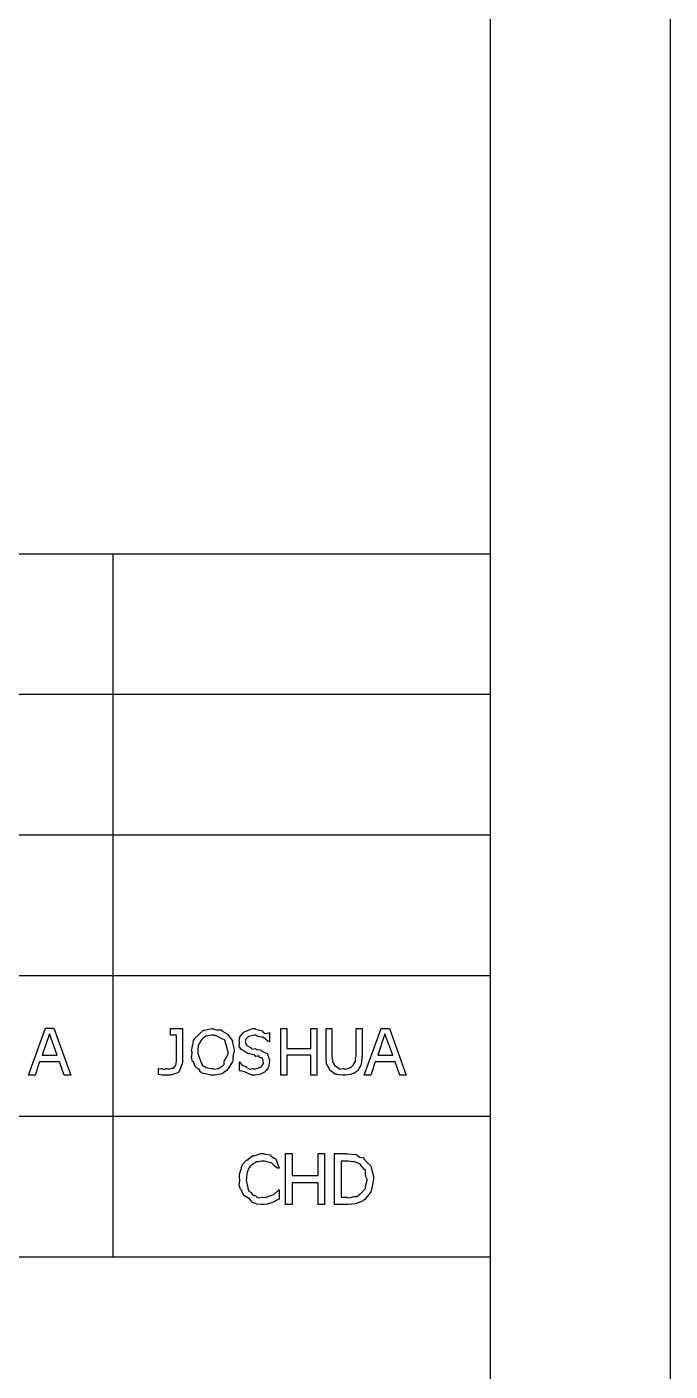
# Model space of a CAD drawing. Extents: x 0 to 23.4, y 0 to 16.5.
# Drawn here: x 22.283 to 23.177, y 7.354 to 9.223 of the extents above; entities that cross this region are included whole.
import ezdxf

# ---------------------------------------------------------------- set-up
doc = ezdxf.new("R2010")
doc.units = 0
doc.layers.get('0').update_dxf_attribs({"linetype": 'CONTINUOUS'})

msp = doc.modelspace()

# ---------------------------------------------------------------- linework, layer by layer
at = {"color": 0}
for points in [[(0.18755, 16.3479), (23.1772, 16.3479), (23.1772, 0.20622), (0.18755, 0.20622), (0.18755, 16.3479)], [(0.43766, 16.0978), (22.9271, 16.0978), (22.9271, 0.45627), (0.43766, 0.45627), (0.43766, 16.0978)], [(22.3439, 7.76535), (22.335, 7.76535), (22.3285, 7.78401), (22.3007, 7.78401), (22.2944, 7.76535), (22.2853, 7.76535), (22.3089, 7.83046), (22.3204, 7.83046), (22.3439, 7.76535)], [(22.325, 7.79335), (22.3143, 7.82286), (22.3042, 7.79335), (22.325, 7.79335)], [(22.4994, 7.78271), (22.4989, 7.78103), (22.4947, 7.77046), (22.4938, 7.76969), (22.4928, 7.76856), (22.4821, 7.76514), (22.4786, 7.76514), (22.4769, 7.76514), (22.4729, 7.76535), (22.4722, 7.76535), (22.4711, 7.7654), (22.4664, 7.76633), (22.466, 7.76644), (22.466, 7.77447), (22.4664, 7.77447), (22.4665, 7.77403), (22.4703, 7.77447), (22.4717, 7.77447), (22.4717, 7.77419), (22.4739, 7.77333), (22.4767, 7.77447), (22.4776, 7.77447), (22.4776, 7.77442), (22.4803, 7.77349), (22.4844, 7.77501), (22.4849, 7.77513), (22.4849, 7.77507), (22.4867, 7.77496), (22.4887, 7.77746), (22.489, 7.77772), (22.489, 7.77772), (22.4889, 7.77783), (22.4906, 7.78108), (22.4907, 7.78142), (22.4906, 7.78147), (22.4911, 7.78554), (22.4911, 7.78683), (22.4911, 7.8209), (22.4826, 7.8209), (22.4826, 7.83024), (22.4994, 7.83024), (22.4994, 7.78271)], [(22.5621, 7.822), (22.5626, 7.82118), (22.5687, 7.81261), (22.569, 7.81158), (22.5686, 7.81017), (22.5713, 7.80083), (22.5713, 7.79769), (22.5701, 7.79606), (22.5692, 7.78982), (22.5693, 7.78489), (22.569, 7.78381), (22.5679, 7.78239), (22.5628, 7.77447), (22.5621, 7.77382), (22.5614, 7.77235), (22.5547, 7.76747), (22.5539, 7.76708), (22.5522, 7.7666), (22.5444, 7.76514), (22.5419, 7.76514), (22.5389, 7.76514), (22.5306, 7.76699), (22.5297, 7.76731), (22.5282, 7.76747), (22.5237, 7.76975), (22.5228, 7.77311), (22.5226, 7.77382), (22.5213, 7.77376), (22.5169, 7.77718), (22.5149, 7.78282), (22.5146, 7.78381), (22.5133, 7.7844), (22.5118, 7.78971), (22.5126, 7.79574), (22.5126, 7.79769), (22.5119, 7.79856), (22.5142, 7.81039), (22.5146, 7.81136), (22.514, 7.8119), (22.5161, 7.81651), (22.5215, 7.82124), (22.5226, 7.822), (22.5224, 7.82254), (22.5287, 7.82775), (22.5297, 7.82807), (22.5297, 7.82807), (22.534, 7.82878), (22.54, 7.83024), (22.5419, 7.83024), (22.5422, 7.82949), (22.5469, 7.8285), (22.5529, 7.82844), (22.5539, 7.82807), (22.554, 7.8271), (22.5615, 7.82264), (22.5621, 7.822)], [(22.5628, 7.79769), (22.5625, 7.79921), (22.5581, 7.81386), (22.5571, 7.81483), (22.5551, 7.81521), (22.549, 7.81842), (22.5436, 7.8209), (22.5419, 7.8209), (22.5394, 7.8209), (22.5317, 7.81933), (22.5272, 7.81586), (22.5263, 7.81483), (22.5246, 7.81321), (22.5211, 7.80658), (22.5208, 7.79992), (22.5208, 7.79769), (22.5206, 7.79542), (22.5256, 7.78136), (22.5265, 7.78033), (22.5268, 7.77924), (22.5322, 7.77576), (22.5394, 7.77447), (22.5419, 7.77447), (22.5426, 7.77371), (22.5492, 7.77479), (22.5561, 7.77935), (22.5571, 7.78033), (22.5571, 7.78467), (22.5628, 7.79443), (22.5628, 7.79769)], [(22.6204, 7.78424), (22.6197, 7.78321), (22.6192, 7.7775), (22.6189, 7.77686), (22.6183, 7.77572), (22.6163, 7.77214), (22.6151, 7.77115), (22.6149, 7.77078), (22.614, 7.76992), (22.6085, 7.76693), (22.6079, 7.76665), (22.6064, 7.76628), (22.6004, 7.76514), (22.5985, 7.76514), (22.5958, 7.76514), (22.5886, 7.76839), (22.5879, 7.76904), (22.5868, 7.76938), (22.5793, 7.77154), (22.5786, 7.77121), (22.5786, 7.78381), (22.579, 7.78381), (22.5789, 7.78271), (22.5822, 7.77919), (22.5875, 7.77729), (22.5883, 7.77686), (22.5888, 7.77582), (22.5928, 7.7736), (22.5967, 7.77447), (22.5981, 7.77447), (22.5992, 7.77371), (22.6076, 7.77632), (22.6083, 7.77664), (22.6083, 7.77664), (22.6097, 7.778), (22.6119, 7.78174), (22.6119, 7.78293), (22.6119, 7.78336), (22.6106, 7.7889), (22.6103, 7.78922), (22.6094, 7.78896), (22.6064, 7.78971), (22.6054, 7.7921), (22.6049, 7.79226), (22.6042, 7.79172), (22.6011, 7.79139), (22.5994, 7.79351), (22.599, 7.79357), (22.5983, 7.79362), (22.5931, 7.79497), (22.5925, 7.79508), (22.5906, 7.79519), (22.5824, 7.80046), (22.5818, 7.80117), (22.5808, 7.80122), (22.5779, 7.80507), (22.5786, 7.81044), (22.5786, 7.81222), (22.5779, 7.8131), (22.579, 7.81862), (22.5836, 7.82422), (22.5846, 7.82503), (22.5856, 7.82557), (22.5965, 7.83024), (22.6003, 7.83024), (22.601, 7.82949), (22.6103, 7.82699), (22.6111, 7.82633), (22.611, 7.82579), (22.6143, 7.82324), (22.6197, 7.82428), (22.6204, 7.8246), (22.6204, 7.81179), (22.6199, 7.81179), (22.6186, 7.81207), (22.6119, 7.81788), (22.6111, 7.81831), (22.6094, 7.81793), (22.6042, 7.81885), (22.6013, 7.8209), (22.6003, 7.8209), (22.599, 7.8209), (22.5911, 7.81912), (22.5906, 7.81874), (22.5896, 7.81776), (22.5868, 7.81478), (22.5868, 7.81353), (22.5868, 7.8131), (22.5865, 7.81196), (22.5882, 7.80724), (22.5886, 7.80681), (22.5885, 7.80647), (22.5939, 7.80376), (22.5946, 7.80354), (22.5944, 7.80328), (22.5961, 7.80149), (22.6004, 7.80219), (22.6011, 7.80203), (22.6015, 7.80117), (22.6078, 7.80046), (22.6083, 7.80029), (22.6083, 7.79943), (22.6122, 7.7971), (22.6168, 7.79531), (22.6174, 7.79465), (22.6174, 7.79389), (22.6204, 7.78668), (22.6204, 7.78424)], [(22.686, 7.76514), (22.6778, 7.76514), (22.6778, 7.79312), (22.6442, 7.79312), (22.6442, 7.76514), (22.636, 7.76514), (22.636, 7.83024), (22.6442, 7.83024), (22.6442, 7.80246), (22.6778, 7.80246), (22.6778, 7.83024), (22.686, 7.83024), (22.686, 7.76514)], [(22.749, 7.79204), (22.7488, 7.7901), (22.7482, 7.78407), (22.7478, 7.78097), (22.7475, 7.78011), (22.7471, 7.77919), (22.7429, 7.77203), (22.7424, 7.77143), (22.7411, 7.77056), (22.7374, 7.76785), (22.7351, 7.76693), (22.7344, 7.76665), (22.7335, 7.76628), (22.7263, 7.76514), (22.7239, 7.76514), (22.7213, 7.76514), (22.714, 7.76644), (22.7132, 7.76665), (22.7117, 7.76682), (22.706, 7.77094), (22.7054, 7.77143), (22.7047, 7.77149), (22.7007, 7.77908), (22.7004, 7.77989), (22.6993, 7.78065), (22.6989, 7.78922), (22.6989, 7.79204), (22.6989, 7.83024), (22.7071, 7.83024), (22.7071, 7.79312), (22.7068, 7.79226), (22.7076, 7.78543), (22.7078, 7.78489), (22.7076, 7.78396), (22.7101, 7.78028), (22.7104, 7.77989), (22.7103, 7.77946), (22.7153, 7.77604), (22.7158, 7.77576), (22.7157, 7.77544), (22.7181, 7.77349), (22.7224, 7.77447), (22.7239, 7.77447), (22.724, 7.77399), (22.7275, 7.77365), (22.7314, 7.77556), (22.7319, 7.77576), (22.7319, 7.77576), (22.7332, 7.77615), (22.7369, 7.77946), (22.7374, 7.77989), (22.7372, 7.78022), (22.7399, 7.78461), (22.7399, 7.7851), (22.7397, 7.7851), (22.7396, 7.78787), (22.7408, 7.7915), (22.7408, 7.79269), (22.7408, 7.83024), (22.749, 7.83024), (22.749, 7.79204)], [(22.8104, 7.76514), (22.8015, 7.76514), (22.795, 7.78381), (22.7672, 7.78381), (22.761, 7.76514), (22.7518, 7.76514), (22.7754, 7.83024), (22.7869, 7.83024), (22.8104, 7.76514)], [(22.7915, 7.79312), (22.7808, 7.82264), (22.7707, 7.79312), (22.7915, 7.79312)], [(22.6335, 7.59299), (22.6324, 7.59233), (22.6288, 7.59076), (22.6281, 7.59056), (22.6281, 7.59039), (22.6276, 7.58985), (22.6246, 7.58843), (22.6242, 7.58822), (22.6231, 7.58794), (22.6196, 7.58686), (22.6185, 7.58637), (22.6181, 7.58626), (22.6171, 7.5861), (22.6128, 7.58561), (22.6114, 7.58561), (22.6092, 7.58561), (22.6028, 7.5861), (22.5993, 7.58724), (22.5983, 7.58757), (22.5972, 7.58778), (22.5926, 7.59353), (22.5926, 7.59429), (22.5906, 7.59429), (22.5844, 7.59799), (22.5819, 7.60406), (22.5817, 7.60514), (22.5803, 7.60579), (22.5783, 7.61171), (22.5792, 7.61854), (22.5792, 7.62076), (22.5785, 7.62158), (22.5786, 7.62782), (22.581, 7.63465), (22.5814, 7.63574), (22.581, 7.63607), (22.5828, 7.6409), (22.5874, 7.64626), (22.5881, 7.64703), (22.5885, 7.64729), (22.5971, 7.65338), (22.5981, 7.65375), (22.599, 7.6531), (22.6082, 7.65614), (22.6114, 7.65614), (22.6114, 7.65614), (22.6149, 7.6556), (22.6208, 7.65474), (22.6218, 7.6544), (22.6218, 7.65343), (22.625, 7.65061), (22.6288, 7.64947), (22.6292, 7.64876), (22.6335, 7.63596), (22.6328, 7.63596), (22.6312, 7.63613), (22.6265, 7.63937), (22.6228, 7.64318), (22.6219, 7.64356), (22.6203, 7.64378), (22.6131, 7.64594), (22.6107, 7.64594), (22.6092, 7.64561), (22.6043, 7.64497), (22.6022, 7.64469), (22.6015, 7.64442), (22.6006, 7.64393), (22.5951, 7.64025), (22.5946, 7.63965), (22.5935, 7.63846), (22.5906, 7.6346), (22.59, 7.63254), (22.5899, 7.63183), (22.589, 7.63069), (22.5883, 7.62326), (22.5883, 7.62076), (22.5879, 7.61908), (22.5897, 7.61029), (22.59, 7.60949), (22.5899, 7.60818), (22.5914, 7.60394), (22.5943, 7.60237), (22.5949, 7.60189), (22.5946, 7.60151), (22.5968, 7.59879), (22.6014, 7.59739), (22.6019, 7.59711), (22.6022, 7.59631), (22.6057, 7.59457), (22.6096, 7.5956), (22.6108, 7.5956), (22.6108, 7.59554), (22.6153, 7.595), (22.6217, 7.59776), (22.6226, 7.59819), (22.6226, 7.59819), (22.6267, 7.59983), (22.6322, 7.60499), (22.6331, 7.60579), (22.6335, 7.60579), (22.6335, 7.59299)], [(22.6968, 7.58561), (22.6879, 7.58561), (22.6879, 7.61578), (22.6517, 7.61578), (22.6517, 7.58561), (22.6426, 7.58561), (22.6426, 7.65614), (22.6517, 7.65614), (22.6517, 7.62597), (22.6879, 7.62597), (22.6879, 7.65614), (22.6968, 7.65614), (22.6968, 7.58561)], [(22.765, 7.62076), (22.7643, 7.61854), (22.7631, 7.61057), (22.7617, 7.60449), (22.7611, 7.60319), (22.7601, 7.60161), (22.7521, 7.59201), (22.7511, 7.59125), (22.7497, 7.59028), (22.7421, 7.58713), (22.7411, 7.58692), (22.7392, 7.58658), (22.73, 7.58561), (22.7269, 7.58561), (22.7107, 7.58561), (22.7107, 7.65614), (22.7268, 7.65614), (22.7274, 7.65608), (22.7408, 7.65489), (22.7418, 7.65462), (22.7417, 7.65386), (22.7453, 7.65115), (22.7504, 7.65093), (22.7511, 7.6505), (22.7515, 7.64899), (22.7558, 7.64404), (22.7607, 7.63981), (22.7613, 7.63857), (22.7615, 7.63639), (22.765, 7.62468), (22.765, 7.62076)], [(22.7561, 7.62076), (22.755, 7.62147), (22.7538, 7.62701), (22.7539, 7.63292), (22.7535, 7.63379), (22.7522, 7.63417), (22.7489, 7.63775), (22.7465, 7.6416), (22.7457, 7.64204), (22.7449, 7.64236), (22.7383, 7.64497), (22.7376, 7.64507), (22.7363, 7.64492), (22.7297, 7.64594), (22.7276, 7.64594), (22.7199, 7.64594), (22.7199, 7.5956), (22.7276, 7.5956), (22.7276, 7.59538), (22.7318, 7.59457), (22.7375, 7.59636), (22.7383, 7.59646), (22.7383, 7.59646), (22.7415, 7.59657), (22.7458, 7.59972), (22.7465, 7.60015), (22.7471, 7.60058), (22.7532, 7.60732), (22.7538, 7.60818), (22.7535, 7.60824), (22.7542, 7.61285), (22.7561, 7.61882), (22.7561, 7.62076)]]:
    msp.add_lwpolyline(points, close=True, dxfattribs=at)
for points in [[(19.0161, 8.49046), (22.9271, 8.49046)], [(22.4031, 7.51269), (22.4031, 8.49046)], [(19.0161, 8.29492), (22.9271, 8.29492)], [(19.0161, 8.09933), (22.9271, 8.09933)], [(19.0161, 7.90381), (22.9271, 7.90381)], [(19.0161, 7.70828), (22.9271, 7.70828)], [(19.0161, 7.51269), (22.9271, 7.51269)]]:
    msp.add_lwpolyline(points, dxfattribs=at)

doc.saveas('drawing.dxf')
